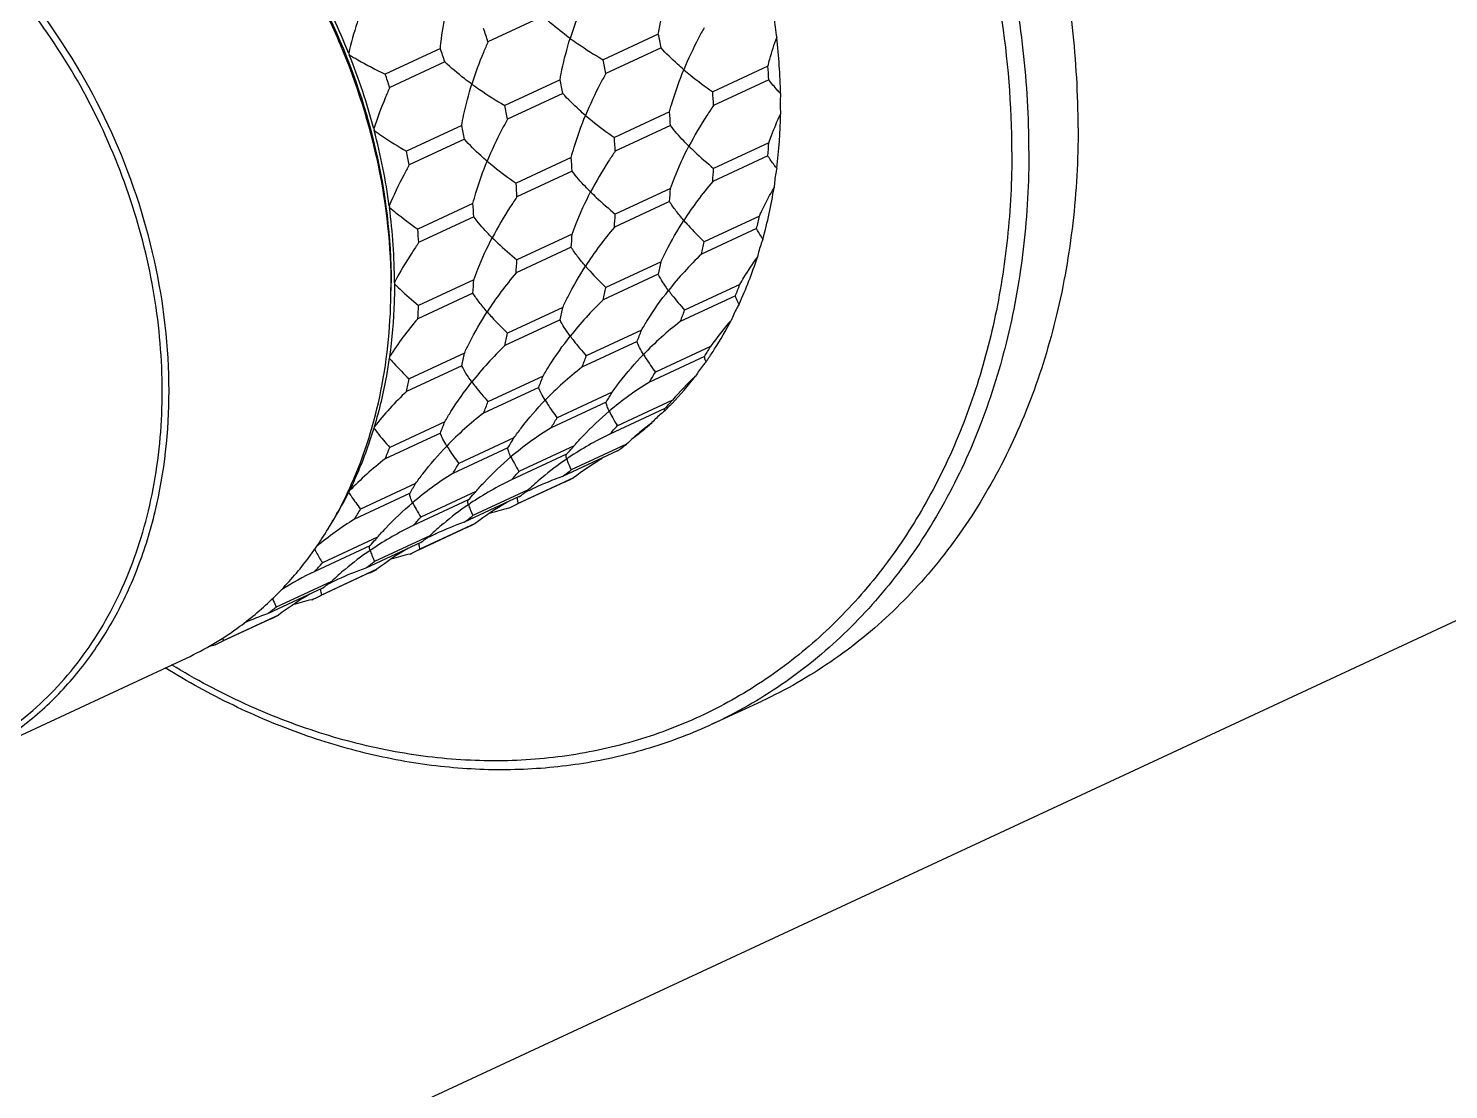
# Model space of a CAD drawing. Header units: millimetres. Extents: x 0 to 594, y 0 to 420.
# Drawn here: x 361.7 to 419.7, y 76.7 to 120 of the extents above; entities that cross this region are included whole.
import ezdxf

# ---------------------------------------------------------------- set-up
doc = ezdxf.new("R2010")
doc.units = ezdxf.units.MM
doc.header["$LTSCALE"] = 32.67
doc.layers.add('00_COMPONENTI', color=7, linetype='CONTINUOUS')

msp = doc.modelspace()

# ---------------------------------------------------------------- linework, layer by layer
at = {"layer": '00_COMPONENTI', "color": 7, "linetype": 'Continuous'}
for p, q in [((382.701, 120.477), (380.448, 119.429)), ((387.404, 119.742), (385.151, 118.695)), ((378.504, 119.157), (376.252, 118.109)), ((387.515, 119.185), (385.262, 118.138)), ((378.686, 118.61), (376.433, 117.563)), ((391.878, 118.434), (389.625, 117.387)), ((383.389, 117.876), (381.136, 116.828)), ((391.915, 117.881), (389.662, 116.833)), ((383.5, 117.319), (381.247, 116.271)), ((379.374, 116.009), (377.121, 114.961)), ((387.863, 116.567), (385.61, 115.52)), ((387.9, 116.014), (385.647, 114.966)), ((379.485, 115.452), (377.232, 114.404)), ((391.915, 115.31), (389.662, 114.263)), ((383.848, 114.701), (381.595, 113.653)), ((391.878, 114.774), (389.625, 113.726)), ((383.885, 114.147), (381.632, 113.099)), ((387.9, 113.443), (385.647, 112.396)), ((379.833, 112.834), (377.58, 111.786)), ((387.863, 112.907), (385.61, 111.859)), ((379.87, 112.28), (377.617, 111.233)), ((391.53, 112.314), (389.277, 111.267)), ((364.143, 69.844), (454.62, 111.913)), ((383.885, 111.577), (381.632, 110.529)), ((391.419, 111.808), (389.166, 110.76)), ((383.848, 111.04), (381.595, 109.992)), ((387.515, 110.448), (385.262, 109.4)), ((379.87, 109.71), (377.617, 108.662)), ((387.404, 109.941), (385.151, 108.894)), ((379.833, 109.173), (377.58, 108.126)), ((390.55, 109.056), (388.297, 108.009)), ((390.731, 109.52), (388.478, 108.473)), ((383.5, 108.581), (381.247, 107.533)), ((383.389, 108.074), (381.136, 107.027)), ((386.716, 107.653), (384.463, 106.606)), ((379.485, 106.714), (377.232, 105.666)), ((386.535, 107.189), (384.282, 106.142)), ((389.539, 106.997), (387.286, 105.949)), ((379.374, 106.207), (377.121, 105.16)), ((389.291, 106.587), (387.038, 105.539)), ((382.701, 105.787), (380.448, 104.739)), ((382.52, 105.323), (380.267, 104.275)), ((385.524, 105.13), (383.271, 104.082)), ((385.276, 104.72), (383.023, 103.672)), ((387.675, 104.46), (385.422, 103.413)), ((387.982, 104.806), (385.73, 103.758)), ((387.718, 104.416), (387.712, 104.411)), ((378.686, 103.92), (376.433, 102.872)), ((378.504, 103.456), (376.252, 102.408)), ((381.509, 103.263), (379.256, 102.216)), ((381.261, 102.853), (379.008, 101.806)), ((383.967, 102.939), (381.714, 101.892)), ((385.74, 102.728), (383.487, 101.681)), ((386.1, 103.002), (383.847, 101.954)), ((383.66, 102.593), (381.407, 101.546)), ((383.938, 101.628), (381.686, 100.581)), ((377.246, 100.986), (374.993, 99.939)), ((377.494, 101.396), (375.241, 100.349)), ((379.952, 101.072), (377.699, 100.025)), ((382.085, 101.135), (379.832, 100.087)), ((383.603, 101.466), (381.63, 100.549)), ((379.644, 100.726), (377.392, 99.679)), ((381.725, 100.862), (379.472, 99.814)), ((381.282, 100.387), (381.35, 100.419)), ((379.923, 99.762), (377.67, 98.714)), ((375.937, 99.205), (373.684, 98.158)), ((378.07, 99.268), (375.817, 98.22)), ((379.588, 99.6), (377.615, 98.682)), ((375.629, 98.86), (373.377, 97.812)), ((377.71, 98.995), (375.457, 97.947)), ((377.266, 98.52), (377.335, 98.552)), ((375.573, 97.733), (373.6, 96.815)), ((375.908, 97.895), (373.655, 96.847)), ((373.695, 97.128), (371.442, 96.081)), ((374.055, 97.401), (371.802, 96.354)), ((373.251, 96.654), (373.32, 96.685)), ((371.558, 95.866), (369.585, 94.949)), ((371.893, 96.028), (369.64, 94.981)), ((369.305, 94.818), (369.236, 94.787)), ((359.075, 90.062), (368.137, 94.275)), ((389.619, 91.582), (391.627, 92.515))]:
    msp.add_line(p, q, dxfattribs=at)
for centre, radius, start, end in [((349.856, 108.934), 26.846, 21.92574, 28.7573), ((399.173, 120.954), 7.063, 184.10343, 191.05448), ((354.96, 111.278), 26.76, 17.73507, 18.96817), ((362.293, 114.467), 25.659, 10.59746, 11.86559), ((368.548, 116.861), 23.851, 1.0884, 6.59372), ((379.324, 120.754), 4.904, 201.47476, 202.2336), ((350.133, 109.043), 26.548, 14.91248, 21.79076), ((353.197, 110.458), 26.76, 17.73507, 18.96817), ((360.041, 113.419), 25.659, 10.59746, 11.86559), ((368.008, 116.554), 23.944, 3.17707, 4.50505), ((350.944, 109.411), 26.76, 17.73507, 18.96817), ((358.278, 112.6), 25.659, 10.59746, 11.86559), ((365.755, 115.506), 23.944, 3.17707, 4.50505), ((398.88, 116.898), 6.498, 176.32358, 183.67642), ((356.026, 111.552), 25.659, 10.59746, 11.86559), ((354.263, 110.733), 25.659, 10.59746, 11.86559), ((363.993, 114.687), 23.944, 3.17707, 4.50505), ((370.632, 116.875), 21.766, 353.11348, 358.96257), ((380.447, 117.074), 4.811, 194.43333, 195.19976), ((351.13, 109.312), 25.515, 7.70285, 14.7602), ((361.74, 113.639), 23.944, 3.17707, 4.50505), ((352.01, 109.685), 25.659, 10.59746, 11.86559), ((370.129, 116.55), 21.821, 355.33165, 356.7444), ((359.978, 112.82), 23.944, 3.17707, 4.50505), ((367.876, 115.502), 21.821, 355.33165, 356.7444), ((401.098, 103.954), 15.071, 139.5761, 147.10477), ((357.725, 111.772), 23.944, 3.17707, 4.50505), ((366.114, 114.683), 21.821, 355.33165, 356.7444), ((372.876, 116.576), 19.502, 344.53706, 350.82899), ((381.009, 113.312), 4.63, 187.18811, 187.9698), ((352.768, 109.543), 23.862, 0.15368, 7.52844), ((355.963, 110.953), 23.944, 3.17707, 4.50505), ((363.861, 113.635), 21.821, 355.33165, 356.7444), ((372.393, 116.227), 19.532, 346.92248, 348.44357), ((353.71, 109.906), 23.944, 3.17707, 4.50505), ((362.099, 112.816), 21.821, 355.33165, 356.7444), ((397.083, 102.087), 15.071, 139.5761, 147.10477), ((370.141, 115.18), 19.532, 346.92248, 348.44357), ((359.846, 111.768), 21.821, 355.33165, 356.7444), ((368.378, 114.36), 19.532, 346.92248, 348.44357), ((399.212, 100.268), 14.526, 133.75407, 141.6537), ((374.993, 115.963), 17.296, 335.24531, 342.06089), ((358.084, 110.949), 21.821, 355.33165, 356.7444), ((393.068, 100.22), 15.071, 139.5761, 147.10477), ((381.012, 109.577), 4.382, 179.59819, 180.40182), ((366.126, 113.313), 19.532, 346.92248, 348.44357), ((374.513, 115.591), 17.317, 337.829, 339.47721), ((355.831, 109.902), 21.821, 355.33165, 356.7444), ((364.363, 112.494), 19.532, 346.92248, 348.44357), ((395.197, 98.401), 14.526, 133.75407, 141.6537), ((372.261, 114.544), 17.317, 337.829, 339.47721), ((389.059, 98.348), 15.079, 139.5768, 146.92383), ((396.9, 96.914), 14.04, 127.78991, 136.0247), ((399.952, 99.627), 12.758, 138.66728, 144.71142), ((376.589, 115.214), 15.533, 327.59399, 332.54328), ((362.111, 111.446), 19.532, 346.92248, 348.44357), ((370.498, 113.724), 17.317, 337.829, 339.47721), ((360.348, 110.627), 19.532, 346.92248, 348.44357), ((391.182, 96.534), 14.526, 133.75407, 141.6537), ((376.248, 114.744), 15.384, 327.97619, 329.75971), ((377.136, 114.877), 14.891, 325.70446, 327.56175), ((380.478, 105.973), 4.099, 171.52263, 172.35303), ((392.885, 95.047), 14.04, 127.78991, 136.0247), ((368.245, 112.677), 17.317, 337.829, 339.47721), ((377.298, 114.767), 14.695, 325.10275, 325.70166), ((358.096, 109.579), 19.532, 346.92248, 348.44357), ((366.483, 111.857), 17.317, 337.829, 339.47721), ((373.996, 113.697), 15.384, 327.97619, 329.75971), ((377.9, 114.313), 13.94, 316.21178, 322.27397), ((397.609, 96.448), 12.749, 132.92851, 139.03648), ((387.169, 94.665), 14.529, 133.75432, 141.46507), ((372.233, 112.878), 15.384, 327.97619, 329.75971), ((394.207, 93.942), 13.634, 121.72193, 130.24128), ((364.23, 110.81), 17.317, 337.829, 339.47721), ((378.313, 113.926), 13.374, 314.31092, 314.64793), ((377.519, 113.807), 13.802, 317.37167, 317.69122), ((378.264, 113.975), 13.444, 314.68397, 315.65933), ((377.46, 113.862), 13.883, 317.69202, 318.81436), ((378.211, 114.028), 13.519, 315.65892, 316.17325), ((377.391, 113.921), 13.974, 318.81367, 319.28087), ((362.468, 109.991), 17.317, 337.829, 339.47721), ((388.87, 93.18), 14.04, 127.78991, 136.0247), ((369.98, 111.83), 15.384, 327.97619, 329.75971), ((395.048, 93.434), 13.1, 127.10224, 129.84463), ((378.557, 113.658), 13.013, 308.54876, 311.30046), ((379.448, 102.591), 3.814, 162.82974, 163.68797), ((368.218, 111.011), 15.384, 327.97619, 329.75971), ((390.192, 92.075), 13.634, 121.72193, 130.24128), ((391.171, 91.41), 13.309, 115.59483, 123.88971), ((375.2, 112.821), 13.892, 317.37414, 319.28313), ((394.736, 93.806), 12.615, 129.83794, 133.20255), ((378.645, 113.549), 12.872, 307.09928, 308.54615), ((360.215, 108.943), 17.317, 337.829, 339.47721), ((373.458, 111.983), 13.865, 317.37303, 318.81489), ((373.376, 112.055), 13.974, 318.81367, 319.28087), ((393.222, 94.912), 12.251, 138.84608, 139.06203), ((378.102, 113.181), 12.946, 306.15694, 308.15786), ((384.855, 91.313), 14.039, 127.78976, 135.82917), ((365.965, 109.963), 15.384, 327.97619, 329.75971), ((391.126, 91.45), 13.25, 124.28175, 129.82472), ((391.264, 91.257), 13.488, 123.85264, 124.30023), ((391.733, 91.359), 12.893, 121.09569, 127.19724), ((387.278, 99.451), 3.68, 125.28939, 126.79268), ((386.177, 90.209), 13.634, 121.72193, 130.24128), ((387.156, 89.543), 13.309, 115.59483, 123.88971), ((371.185, 110.954), 13.892, 317.37414, 319.28313), ((390.722, 91.938), 12.617, 129.83299, 133.20228), ((387.822, 89.412), 13.013, 109.45923, 114.95887), ((375.849, 112.134), 12.946, 306.15694, 308.15786), ((378.29, 112.892), 12.601, 294.93664, 296.63031), ((360.722, 107.961), 15.649, 327.59864, 333.77814), ((377.975, 99.5), 3.567, 153.41663, 154.29792), ((364.203, 109.144), 15.384, 327.97619, 329.75971), ((369.443, 110.116), 13.865, 317.37303, 318.81489), ((369.361, 110.188), 13.974, 318.81367, 319.28087), ((374.087, 111.314), 12.946, 306.15694, 308.15786), ((387.966, 89.092), 13.363, 116.32209, 116.87158), ((387.958, 89.108), 13.345, 115.34007, 116.32219), ((387.945, 89.136), 13.314, 114.93702, 115.34), ((361.95, 108.096), 15.384, 327.97619, 329.75971), ((387.111, 89.583), 13.25, 124.28175, 129.82472), ((387.249, 89.39), 13.488, 123.85264, 124.30023), ((387.745, 89.453), 12.941, 120.30314, 127.18948), ((384.224, 87.996), 12.736, 103.35714, 106.99607), ((376.038, 111.845), 12.601, 294.93664, 296.63031), ((382.157, 88.349), 13.625, 121.72056, 129.71333), ((367.17, 109.087), 13.892, 317.37414, 319.28313), ((386.707, 90.071), 12.617, 129.83299, 133.20228), ((383.807, 87.545), 13.013, 109.45923, 114.95887), ((371.834, 110.267), 12.946, 306.15694, 308.15786), ((374.275, 111.025), 12.601, 294.93664, 296.63031), ((383.141, 87.676), 13.309, 115.59483, 123.88971), ((365.346, 108.321), 13.974, 318.81367, 319.28087), ((370.072, 109.447), 12.946, 306.15694, 308.15786), ((383.951, 87.225), 13.363, 116.32209, 116.87158), ((383.943, 87.241), 13.345, 115.34007, 116.32219), ((383.93, 87.269), 13.314, 114.93702, 115.34), ((383.096, 87.717), 13.25, 124.28175, 129.82472), ((365.428, 108.249), 13.865, 317.37303, 318.81489), ((383.234, 87.523), 13.488, 123.85264, 124.30023), ((383.73, 87.586), 12.941, 120.30314, 127.18948), ((372.023, 109.978), 12.601, 294.93664, 296.63031), ((363.155, 107.22), 13.892, 317.37414, 319.28313), ((367.819, 108.4), 12.946, 306.15694, 308.15786), ((380.209, 86.129), 12.736, 103.35714, 106.99607), ((379.105, 85.851), 13.262, 115.58871, 122.39658), ((379.928, 85.374), 13.345, 115.34007, 116.32219), ((382.692, 88.204), 12.617, 129.83299, 133.20228), ((379.914, 85.403), 13.314, 114.93702, 115.34), ((379.792, 85.678), 13.013, 109.45923, 114.95887), ((370.26, 109.159), 12.601, 294.93664, 296.63031), ((379.715, 85.719), 12.941, 120.30314, 127.18948), ((366.057, 107.581), 12.946, 306.15694, 308.15786), ((379.936, 85.358), 13.363, 116.32209, 116.87158), ((363.804, 106.533), 12.946, 306.15694, 308.15786), ((376.194, 84.262), 12.736, 103.35714, 106.99607), ((368.007, 108.111), 12.601, 294.93664, 296.63031), ((375.757, 83.862), 12.959, 109.45248, 114.00974), ((366.245, 107.292), 12.601, 294.93664, 296.63031), ((362.796, 105.758), 12.664, 294.94382, 306.42746), ((372.126, 82.605), 12.52, 103.34396, 104.34458), ((363.992, 106.244), 12.601, 294.93664, 296.63031)]:
    msp.add_arc(centre, radius, start, end, dxfattribs=at)
at = {"layer": '00_COMPONENTI', "color": 9, "linetype": 'Continuous'}
for centre, radius, start, end in [((354.169, 109.593), 22.322, 359.15488, 359.49293), ((354.077, 109.594), 22.414, 359.49305, 0.0002)]:
    msp.add_arc(centre, radius, start, end, dxfattribs=at)
at = {"layer": '00_COMPONENTI', "color": 7, "linetype": 'Continuous'}
for points, knots in [([(404.547, 115.916), (404.547, 117.284), (404.387, 120.049), (403.693, 124.179), (402.554, 128.269), (400.989, 132.251), (399.026, 136.056), (396.699, 139.617), (394.047, 142.875), (391.115, 145.773), (388.461, 147.861), (386.245, 149.302), (384.559, 150.255), (382.844, 151.087), (381.107, 151.791), (379.356, 152.366), (377.598, 152.809), (375.842, 153.118), (374.094, 153.291), (372.362, 153.327), (370.655, 153.227), (368.979, 152.991), (367.341, 152.619), (365.75, 152.114), (364.724, 151.689), (364.222, 151.455)], [0, 0, 0, 0, 0.065437, 0.132232, 0.199987, 0.268259, 0.336576, 0.404468, 0.471481, 0.537209, 0.601313, 0.632689, 0.663574, 0.693955, 0.723828, 0.753197, 0.782074, 0.810483, 0.838455, 0.866032, 0.893263, 0.920209, 0.946932, 0.973504, 1, 1, 1, 1]), ([(352.379, 133.078), (353.034, 133.26), (354.388, 133.522), (356.478, 133.599), (358.608, 133.363), (360.746, 132.819), (362.86, 131.976), (365.638, 130.452), (368.866, 127.865), (371.545, 124.613), (373.323, 121.679), (374.822, 118.563), (376.114, 114.473), (376.485, 111.07), (376.485, 109.396)], [0, 0, 0, 0, 0.053102, 0.107226, 0.162764, 0.219996, 0.279081, 0.340052, 0.467055, 0.599494, 0.666986, 0.734745, 0.869244, 1, 1, 1, 1]), ([(367.423, 105.183), (367.423, 106.966), (367.001, 110.593), (365.25, 115.796), (362.487, 120.552), (358.893, 124.54), (355.333, 127.044), (352.311, 128.395), (350.037, 129.058), (347.764, 129.375), (345.531, 129.337), (343.377, 128.944), (342.016, 128.448), (341.367, 128.146)], [0, 0, 0, 0, 0.132201, 0.268218, 0.404417, 0.537131, 0.663398, 0.723695, 0.781978, 0.83839, 0.893224, 0.946913, 1, 1, 1, 1]), ([(367.144, 105.167), (367.144, 106.473), (366.916, 109.125), (365.944, 113.024), (364.375, 116.774), (362.267, 120.232), (359.698, 123.27), (356.763, 125.773), (353.567, 127.647), (350.229, 128.816), (347.398, 129.162), (345.209, 129.037), (343.628, 128.752), (342.109, 128.276), (340.667, 127.614), (339.317, 126.773), (338.072, 125.761), (336.943, 124.588), (335.593, 122.807), (334.536, 120.762), (333.79, 118.544), (333.236, 116.149), (333.073, 114.281), (333.068, 113.025)], [0, 0, 0, 0, 0.067509, 0.136796, 0.20689, 0.276724, 0.345261, 0.411609, 0.475136, 0.535585, 0.59316, 0.621121, 0.648667, 0.675952, 0.703143, 0.730415, 0.757935, 0.78586, 0.814322, 0.873165, 0.903752, 0.935111, 1, 1, 1, 1]), ([(384.463, 121.296), (384.399, 121.152), (384.156, 120.586), (383.943, 120.006), (383.805, 119.568)], [0, 0, 0, 0, 0.255286, 1, 1, 1, 1]), ([(387.404, 119.742), (387.428, 119.882), (387.536, 120.453), (387.687, 121.016), (387.82, 121.435)], [0, 0, 0, 0, 0.244177, 1, 1, 1, 1]), ([(378.504, 119.157), (378.516, 119.29), (378.575, 119.837), (378.674, 120.379), (378.766, 120.786)], [0, 0, 0, 0, 0.242506, 1, 1, 1, 1]), ([(375.241, 120.63), (375.193, 120.489), (375.012, 119.938), (374.857, 119.379), (374.76, 118.959)], [0, 0, 0, 0, 0.256521, 1, 1, 1, 1]), ([(383.805, 119.568), (383.703, 119.641), (383.321, 119.926), (382.955, 120.233), (382.701, 120.477)], [0, 0, 0, 0, 0.2617, 1, 1, 1, 1]), ([(383.389, 117.876), (383.413, 118.016), (383.521, 118.587), (383.672, 119.149), (383.805, 119.568)], [0, 0, 0, 0, 0.244177, 1, 1, 1, 1]), ([(383.805, 119.568), (383.909, 119.493), (384.347, 119.185), (384.8, 118.901), (385.151, 118.695)], [0, 0, 0, 0, 0.239952, 1, 1, 1, 1]), ([(389.277, 120.005), (389.198, 119.864), (388.895, 119.306), (388.625, 118.73), (388.444, 118.292)], [0, 0, 0, 0, 0.254108, 1, 1, 1, 1]), ([(391.878, 118.434), (391.903, 118.532), (392.01, 118.925), (392.136, 119.312), (392.242, 119.6)], [0, 0, 0, 0, 0.246947, 1, 1, 1, 1]), ([(374.785, 118.899), (374.9, 118.829), (375.378, 118.547), (375.872, 118.291), (376.252, 118.109)], [0, 0, 0, 0, 0.242095, 1, 1, 1, 1]), ([(380.448, 119.429), (380.384, 119.286), (380.141, 118.719), (379.928, 118.139), (379.789, 117.701)], [0, 0, 0, 0, 0.255286, 1, 1, 1, 1]), ([(388.444, 118.292), (388.357, 118.365), (388.033, 118.648), (387.725, 118.949), (387.515, 119.185)], [0, 0, 0, 0, 0.26469, 1, 1, 1, 1]), ([(379.789, 117.701), (379.688, 117.774), (379.306, 118.059), (378.94, 118.367), (378.686, 118.61)], [0, 0, 0, 0, 0.2617, 1, 1, 1, 1]), ([(385.262, 118.138), (385.183, 117.997), (384.88, 117.439), (384.61, 116.863), (384.429, 116.425)], [0, 0, 0, 0, 0.254108, 1, 1, 1, 1]), ([(387.863, 116.567), (387.9, 116.712), (388.063, 117.296), (388.269, 117.869), (388.444, 118.292)], [0, 0, 0, 0, 0.245568, 1, 1, 1, 1]), ([(388.444, 118.292), (388.534, 118.216), (388.917, 117.9), (389.316, 117.604), (389.625, 117.387)], [0, 0, 0, 0, 0.23763, 1, 1, 1, 1]), ([(392.395, 117.315), (392.35, 117.362), (392.183, 117.544), (392.024, 117.735), (391.915, 117.881)], [0, 0, 0, 0, 0.263023, 1, 1, 1, 1]), ([(376.433, 117.563), (376.371, 117.422), (376.133, 116.869), (375.924, 116.303), (375.787, 115.875)], [0, 0, 0, 0, 0.255152, 1, 1, 1, 1]), ([(379.374, 116.009), (379.398, 116.149), (379.506, 116.72), (379.657, 117.282), (379.789, 117.701)], [0, 0, 0, 0, 0.244177, 1, 1, 1, 1]), ([(379.789, 117.701), (379.894, 117.626), (380.331, 117.318), (380.785, 117.034), (381.136, 116.828)], [0, 0, 0, 0, 0.239952, 1, 1, 1, 1]), ([(384.429, 116.425), (384.342, 116.499), (384.018, 116.781), (383.71, 117.082), (383.5, 117.319)], [0, 0, 0, 0, 0.26469, 1, 1, 1, 1]), ([(389.662, 116.833), (389.569, 116.698), (389.207, 116.159), (388.878, 115.597), (388.653, 115.167)], [0, 0, 0, 0, 0.253132, 1, 1, 1, 1]), ([(381.247, 116.271), (381.168, 116.13), (380.865, 115.572), (380.595, 114.996), (380.414, 114.558)], [0, 0, 0, 0, 0.254108, 1, 1, 1, 1]), ([(383.848, 114.701), (383.885, 114.845), (384.048, 115.43), (384.254, 116.002), (384.429, 116.425)], [0, 0, 0, 0, 0.245568, 1, 1, 1, 1]), ([(384.429, 116.425), (384.519, 116.349), (384.902, 116.033), (385.3, 115.737), (385.61, 115.52)], [0, 0, 0, 0, 0.23763, 1, 1, 1, 1]), ([(388.653, 115.167), (388.581, 115.239), (388.316, 115.508), (388.066, 115.793), (387.9, 116.014)], [0, 0, 0, 0, 0.268551, 1, 1, 1, 1]), ([(391.915, 115.31), (391.95, 115.409), (392.095, 115.805), (392.261, 116.194), (392.395, 116.481)], [0, 0, 0, 0, 0.247747, 1, 1, 1, 1]), ([(375.804, 115.813), (375.906, 115.74), (376.335, 115.44), (376.778, 115.162), (377.121, 114.961)], [0, 0, 0, 0, 0.240206, 1, 1, 1, 1]), ([(380.414, 114.558), (380.327, 114.632), (380.003, 114.914), (379.694, 115.215), (379.485, 115.452)], [0, 0, 0, 0, 0.26469, 1, 1, 1, 1]), ([(404.547, 115.916), (404.547, 114.615), (404.406, 112.049), (403.754, 108.311), (402.675, 104.794), (401.422, 102.076), (400.223, 100.076), (399.239, 98.678), (398.165, 97.377), (397.008, 96.178), (395.771, 95.086), (394.46, 94.105), (393.08, 93.24), (392.117, 92.743), (391.627, 92.515)], [0, 0, 0, 0, 0.138259, 0.272489, 0.40245, 0.528174, 0.589579, 0.650074, 0.709747, 0.768704, 0.827067, 0.884972, 0.942565, 1, 1, 1, 1]), ([(385.647, 114.966), (385.554, 114.831), (385.192, 114.292), (384.863, 113.731), (384.638, 113.301)], [0, 0, 0, 0, 0.253132, 1, 1, 1, 1]), ([(387.9, 113.443), (387.951, 113.59), (388.171, 114.177), (388.435, 114.748), (388.653, 115.167)], [0, 0, 0, 0, 0.246723, 1, 1, 1, 1]), ([(388.653, 115.167), (388.729, 115.093), (389.055, 114.78), (389.396, 114.483), (389.662, 114.263)], [0, 0, 0, 0, 0.234792, 1, 1, 1, 1]), ([(377.232, 114.404), (377.155, 114.267), (376.859, 113.722), (376.594, 113.16), (376.416, 112.732)], [0, 0, 0, 0, 0.254004, 1, 1, 1, 1]), ([(379.833, 112.834), (379.87, 112.978), (380.033, 113.563), (380.239, 114.135), (380.414, 114.558)], [0, 0, 0, 0, 0.245568, 1, 1, 1, 1]), ([(380.414, 114.558), (380.504, 114.482), (380.887, 114.166), (381.285, 113.87), (381.595, 113.653)], [0, 0, 0, 0, 0.23763, 1, 1, 1, 1]), ([(392.242, 114.265), (392.207, 114.309), (392.079, 114.473), (391.958, 114.644), (391.878, 114.774)], [0, 0, 0, 0, 0.266819, 1, 1, 1, 1]), ([(392.242, 114.265), (392.228, 114.201), (392.176, 113.937), (392.143, 113.67), (392.129, 113.468)], [0, 0, 0, 0, 0.24678, 1, 1, 1, 1]), ([(384.638, 113.301), (384.566, 113.372), (384.301, 113.641), (384.051, 113.926), (383.885, 114.147)], [0, 0, 0, 0, 0.268551, 1, 1, 1, 1]), ([(381.632, 113.099), (381.539, 112.964), (381.177, 112.425), (380.848, 111.864), (380.623, 111.434)], [0, 0, 0, 0, 0.253132, 1, 1, 1, 1]), ([(383.885, 111.577), (383.936, 111.723), (384.156, 112.311), (384.42, 112.882), (384.638, 113.301)], [0, 0, 0, 0, 0.246723, 1, 1, 1, 1]), ([(384.638, 113.301), (384.714, 113.226), (385.04, 112.913), (385.381, 112.617), (385.647, 112.396)], [0, 0, 0, 0, 0.234792, 1, 1, 1, 1]), ([(391.53, 112.314), (391.574, 112.412), (391.759, 112.804), (391.964, 113.187), (392.129, 113.468)], [0, 0, 0, 0, 0.248402, 1, 1, 1, 1]), ([(333.068, 112.935), (333.068, 111.626), (333.297, 108.971), (334.272, 105.066), (335.845, 101.312), (337.959, 97.85), (340.534, 94.811), (343.476, 92.309), (346.678, 90.439), (350.022, 89.276), (352.857, 88.938), (355.048, 89.07), (356.63, 89.361), (358.148, 89.843), (359.589, 90.512), (360.939, 91.36), (362.182, 92.379), (363.308, 93.559), (364.653, 95.35), (365.704, 97.405), (366.443, 99.631), (366.989, 102.034), (367.144, 103.908), (367.144, 105.167)], [0, 0, 0, 0, 0.067504, 0.136788, 0.206877, 0.276701, 0.34522, 0.411541, 0.475034, 0.535444, 0.592981, 0.620927, 0.648461, 0.675739, 0.702927, 0.730202, 0.757732, 0.785671, 0.814153, 0.873048, 0.903664, 0.935054, 1, 1, 1, 1]), ([(376.424, 112.67), (376.512, 112.595), (376.887, 112.288), (377.277, 111.999), (377.58, 111.786)], [0, 0, 0, 0, 0.237945, 1, 1, 1, 1]), ([(388.444, 112.139), (388.332, 112.268), (388.127, 112.516), (387.942, 112.779), (387.863, 112.907)], [0, 0, 0, 0, 0.531649, 1, 1, 1, 1]), ([(380.623, 111.434), (380.551, 111.505), (380.286, 111.774), (380.036, 112.059), (379.87, 112.28)], [0, 0, 0, 0, 0.268551, 1, 1, 1, 1]), ([(387.515, 110.448), (387.581, 110.593), (387.859, 111.173), (388.181, 111.732), (388.444, 112.139)], [0, 0, 0, 0, 0.247669, 1, 1, 1, 1]), ([(388.444, 112.139), (388.505, 112.068), (388.773, 111.769), (389.055, 111.482), (389.277, 111.267)], [0, 0, 0, 0, 0.231216, 1, 1, 1, 1]), ([(379.87, 109.71), (379.921, 109.856), (380.141, 110.444), (380.405, 111.015), (380.623, 111.434)], [0, 0, 0, 0, 0.246723, 1, 1, 1, 1]), ([(380.623, 111.434), (380.699, 111.359), (381.025, 111.046), (381.366, 110.75), (381.632, 110.529)], [0, 0, 0, 0, 0.234792, 1, 1, 1, 1]), ([(391.672, 111.377), (391.647, 111.415), (391.555, 111.554), (391.472, 111.699), (391.419, 111.808)], [0, 0, 0, 0, 0.27243, 1, 1, 1, 1]), ([(391.672, 111.377), (391.649, 111.317), (391.561, 111.075), (391.491, 110.825), (391.449, 110.635)], [0, 0, 0, 0, 0.246534, 1, 1, 1, 1]), ([(377.617, 111.233), (377.526, 111.101), (377.172, 110.574), (376.85, 110.027), (376.63, 109.607)], [0, 0, 0, 0, 0.253053, 1, 1, 1, 1]), ([(384.429, 110.272), (384.317, 110.401), (384.112, 110.649), (383.927, 110.912), (383.848, 111.04)], [0, 0, 0, 0, 0.531649, 1, 1, 1, 1]), ([(383.5, 108.581), (383.566, 108.726), (383.844, 109.306), (384.166, 109.865), (384.429, 110.272)], [0, 0, 0, 0, 0.247669, 1, 1, 1, 1]), ([(384.429, 110.272), (384.49, 110.202), (384.758, 109.902), (385.04, 109.616), (385.262, 109.4)], [0, 0, 0, 0, 0.231216, 1, 1, 1, 1]), ([(390.731, 109.52), (390.786, 109.616), (391.01, 109.997), (391.255, 110.365), (391.449, 110.635)], [0, 0, 0, 0, 0.248929, 1, 1, 1, 1]), ([(387.82, 109.28), (387.736, 109.394), (387.586, 109.607), (387.456, 109.833), (387.404, 109.941)], [0, 0, 0, 0, 0.541708, 1, 1, 1, 1]), ([(370.316, 95.569), (370.8, 95.925), (371.727, 96.714), (372.956, 98.087), (374.022, 99.642), (375.221, 101.961), (376.232, 105.228), (376.485, 107.985), (376.485, 109.396)], [0, 0, 0, 0, 0.114925, 0.231886, 0.351533, 0.474352, 0.730143, 1, 1, 1, 1]), ([(376.63, 109.546), (376.629, 109.295), (376.611, 108.303), (376.527, 107.311), (376.424, 106.577)], [0, 0, 0, 0, 0.253165, 1, 1, 1, 1]), ([(376.63, 109.546), (376.704, 109.473), (377.023, 109.168), (377.357, 108.878), (377.617, 108.662)], [0, 0, 0, 0, 0.235183, 1, 1, 1, 1]), ([(380.414, 108.405), (380.302, 108.534), (380.097, 108.782), (379.912, 109.045), (379.833, 109.173)], [0, 0, 0, 0, 0.531649, 1, 1, 1, 1]), ([(386.716, 107.653), (386.797, 107.795), (387.134, 108.357), (387.514, 108.894), (387.82, 109.28)], [0, 0, 0, 0, 0.248432, 1, 1, 1, 1]), ([(387.82, 109.28), (387.866, 109.217), (388.077, 108.941), (388.301, 108.675), (388.478, 108.473)], [0, 0, 0, 0, 0.226507, 1, 1, 1, 1]), ([(390.7, 108.72), (390.684, 108.75), (390.627, 108.859), (390.576, 108.972), (390.55, 109.056)], [0, 0, 0, 0, 0.281722, 1, 1, 1, 1]), ([(390.7, 108.72), (390.669, 108.667), (390.546, 108.452), (390.442, 108.226), (390.373, 108.052)], [0, 0, 0, 0, 0.246635, 1, 1, 1, 1]), ([(379.485, 106.714), (379.551, 106.859), (379.829, 107.439), (380.151, 107.998), (380.414, 108.405)], [0, 0, 0, 0, 0.247669, 1, 1, 1, 1]), ([(380.414, 108.405), (380.475, 108.335), (380.743, 108.035), (381.025, 107.749), (381.247, 107.533)], [0, 0, 0, 0, 0.231216, 1, 1, 1, 1]), ([(383.805, 107.413), (383.721, 107.527), (383.571, 107.74), (383.441, 107.967), (383.389, 108.074)], [0, 0, 0, 0, 0.541708, 1, 1, 1, 1]), ([(382.701, 105.787), (382.782, 105.928), (383.119, 106.49), (383.499, 107.027), (383.805, 107.413)], [0, 0, 0, 0, 0.248432, 1, 1, 1, 1]), ([(383.805, 107.413), (383.851, 107.35), (384.062, 107.074), (384.286, 106.808), (384.463, 106.606)], [0, 0, 0, 0, 0.226507, 1, 1, 1, 1]), ([(386.796, 106.662), (386.739, 106.756), (386.641, 106.926), (386.561, 107.107), (386.535, 107.189)], [0, 0, 0, 0, 0.55784, 1, 1, 1, 1]), ([(376.416, 106.519), (376.381, 106.278), (376.229, 105.334), (376.008, 104.401), (375.804, 103.717)], [0, 0, 0, 0, 0.253637, 1, 1, 1, 1]), ([(376.416, 106.519), (376.476, 106.45), (376.738, 106.157), (377.015, 105.877), (377.232, 105.666)], [0, 0, 0, 0, 0.231705, 1, 1, 1, 1]), ([(379.789, 105.546), (379.706, 105.66), (379.556, 105.874), (379.426, 106.1), (379.374, 106.207)], [0, 0, 0, 0, 0.541708, 1, 1, 1, 1]), ([(385.524, 105.13), (385.619, 105.265), (386.014, 105.8), (386.45, 106.303), (386.796, 106.662)], [0, 0, 0, 0, 0.249031, 1, 1, 1, 1]), ([(386.796, 106.662), (386.83, 106.608), (386.985, 106.365), (387.152, 106.13), (387.286, 105.949)], [0, 0, 0, 0, 0.219906, 1, 1, 1, 1]), ([(389.351, 106.36), (389.312, 106.316), (389.158, 106.133), (389.02, 105.936), (388.926, 105.783)], [0, 0, 0, 0, 0.247161, 1, 1, 1, 1]), ([(389.351, 106.36), (389.334, 106.401), (389.308, 106.475), (389.292, 106.553), (389.291, 106.587)], [0, 0, 0, 0, 0.565616, 1, 1, 1, 1]), ([(359.075, 90.062), (359.708, 90.356), (360.935, 91.057), (362.589, 92.405), (364.035, 94.031), (365.25, 95.905), (366.213, 97.996), (367.157, 101.069), (367.423, 103.529), (367.423, 105.183)], [0, 0, 0, 0, 0.115026, 0.231296, 0.349936, 0.471855, 0.597685, 0.727754, 1, 1, 1, 1]), ([(378.686, 103.92), (378.767, 104.061), (379.104, 104.624), (379.484, 105.16), (379.789, 105.546)], [0, 0, 0, 0, 0.248432, 1, 1, 1, 1]), ([(379.789, 105.546), (379.836, 105.483), (380.047, 105.207), (380.271, 104.941), (380.448, 104.739)], [0, 0, 0, 0, 0.226507, 1, 1, 1, 1]), ([(382.781, 104.795), (382.724, 104.889), (382.626, 105.059), (382.546, 105.24), (382.52, 105.323)], [0, 0, 0, 0, 0.55784, 1, 1, 1, 1]), ([(381.509, 103.263), (381.604, 103.398), (381.999, 103.933), (382.435, 104.436), (382.781, 104.795)], [0, 0, 0, 0, 0.249031, 1, 1, 1, 1]), ([(382.781, 104.795), (382.815, 104.741), (382.97, 104.498), (383.137, 104.263), (383.271, 104.082)], [0, 0, 0, 0, 0.219906, 1, 1, 1, 1]), ([(385.399, 104.349), (385.366, 104.419), (385.314, 104.538), (385.278, 104.666), (385.276, 104.72)], [0, 0, 0, 0, 0.588102, 1, 1, 1, 1]), ([(387.656, 104.355), (387.653, 104.376), (387.649, 104.409), (387.659, 104.444), (387.668, 104.454)], [0, 0, 0, 0, 0.597736, 1, 1, 1, 1]), ([(383.998, 102.974), (384.105, 103.097), (384.546, 103.581), (385.024, 104.032), (385.399, 104.349)], [0, 0, 0, 0, 0.2495, 1, 1, 1, 1]), ([(385.399, 104.349), (385.443, 104.259), (385.55, 104.06), (385.665, 103.865), (385.73, 103.758)], [0, 0, 0, 0, 0.446068, 1, 1, 1, 1]), ([(387.656, 104.355), (387.61, 104.32), (387.429, 104.175), (387.262, 104.012), (387.145, 103.883)], [0, 0, 0, 0, 0.248126, 1, 1, 1, 1]), ([(375.787, 103.662), (375.72, 103.439), (375.437, 102.565), (375.086, 101.712), (374.785, 101.096)], [0, 0, 0, 0, 0.253813, 1, 1, 1, 1]), ([(375.787, 103.662), (375.834, 103.6), (376.04, 103.33), (376.26, 103.07), (376.433, 102.872)], [0, 0, 0, 0, 0.22713, 1, 1, 1, 1]), ([(378.766, 102.929), (378.709, 103.022), (378.611, 103.192), (378.531, 103.373), (378.504, 103.456)], [0, 0, 0, 0, 0.55784, 1, 1, 1, 1]), ([(377.494, 101.396), (377.589, 101.531), (377.984, 102.066), (378.42, 102.569), (378.766, 102.929)], [0, 0, 0, 0, 0.249031, 1, 1, 1, 1]), ([(378.766, 102.929), (378.799, 102.875), (378.955, 102.631), (379.122, 102.397), (379.256, 102.216)], [0, 0, 0, 0, 0.219906, 1, 1, 1, 1]), ([(381.384, 102.483), (381.351, 102.552), (381.298, 102.671), (381.263, 102.799), (381.261, 102.853)], [0, 0, 0, 0, 0.588102, 1, 1, 1, 1]), ([(379.952, 101.072), (380.062, 101.198), (380.511, 101.696), (381, 102.158), (381.384, 102.483)], [0, 0, 0, 0, 0.249491, 1, 1, 1, 1]), ([(381.384, 102.483), (381.428, 102.392), (381.535, 102.193), (381.65, 101.998), (381.714, 101.892)], [0, 0, 0, 0, 0.446068, 1, 1, 1, 1]), ([(383.663, 102.399), (383.656, 102.421), (383.645, 102.461), (383.635, 102.523), (383.637, 102.571), (383.653, 102.588)], [0, 0, 0, 0, 0.359022, 0.640466, 1, 1, 1, 1]), ([(383.663, 102.399), (383.683, 102.334), (383.742, 102.184), (383.808, 102.038), (383.847, 101.954)], [0, 0, 0, 0, 0.42181, 1, 1, 1, 1]), ([(374.76, 101.047), (374.793, 100.994), (374.946, 100.756), (375.11, 100.526), (375.241, 100.349)], [0, 0, 0, 0, 0.220723, 1, 1, 1, 1]), ([(377.369, 100.616), (377.336, 100.685), (377.283, 100.804), (377.248, 100.932), (377.246, 100.986)], [0, 0, 0, 0, 0.588102, 1, 1, 1, 1]), ([(375.937, 99.205), (376.047, 99.332), (376.496, 99.829), (376.985, 100.291), (377.369, 100.616)], [0, 0, 0, 0, 0.249491, 1, 1, 1, 1]), ([(377.369, 100.616), (377.413, 100.525), (377.52, 100.326), (377.635, 100.132), (377.699, 100.025)], [0, 0, 0, 0, 0.446068, 1, 1, 1, 1]), ([(379.648, 100.532), (379.641, 100.554), (379.63, 100.594), (379.62, 100.656), (379.622, 100.704), (379.638, 100.721)], [0, 0, 0, 0, 0.359022, 0.640466, 1, 1, 1, 1]), ([(379.648, 100.532), (379.668, 100.467), (379.727, 100.317), (379.793, 100.171), (379.832, 100.087)], [0, 0, 0, 0, 0.42181, 1, 1, 1, 1]), ([(381.63, 100.818), (381.631, 100.81), (381.636, 100.771), (381.645, 100.733), (381.652, 100.702)], [0, 0, 0, 0, 0.20442, 1, 1, 1, 1]), ([(381.652, 100.702), (381.654, 100.693), (381.665, 100.653), (381.676, 100.612), (381.686, 100.581)], [0, 0, 0, 0, 0.225035, 1, 1, 1, 1]), ([(373.371, 98.714), (373.391, 98.674), (373.489, 98.485), (373.598, 98.301), (373.684, 98.158)], [0, 0, 0, 0, 0.213099, 1, 1, 1, 1]), ([(375.633, 98.665), (375.626, 98.687), (375.615, 98.727), (375.605, 98.789), (375.607, 98.837), (375.623, 98.854)], [0, 0, 0, 0, 0.359022, 0.640466, 1, 1, 1, 1]), ([(375.633, 98.665), (375.653, 98.6), (375.712, 98.451), (375.778, 98.304), (375.817, 98.22)], [0, 0, 0, 0, 0.42181, 1, 1, 1, 1]), ([(377.615, 98.951), (377.616, 98.943), (377.621, 98.904), (377.63, 98.866), (377.637, 98.836)], [0, 0, 0, 0, 0.20442, 1, 1, 1, 1]), ([(377.637, 98.836), (377.639, 98.826), (377.65, 98.786), (377.661, 98.745), (377.67, 98.714)], [0, 0, 0, 0, 0.225035, 1, 1, 1, 1]), ([(373.6, 97.084), (373.601, 97.076), (373.606, 97.037), (373.614, 96.999), (373.622, 96.969)], [0, 0, 0, 0, 0.20442, 1, 1, 1, 1]), ([(373.622, 96.969), (373.624, 96.96), (373.635, 96.919), (373.646, 96.879), (373.655, 96.847)], [0, 0, 0, 0, 0.225035, 1, 1, 1, 1]), ([(371.651, 96.702), (371.661, 96.677), (371.707, 96.559), (371.76, 96.444), (371.802, 96.354)], [0, 0, 0, 0, 0.210576, 1, 1, 1, 1]), ([(369.61, 95.088), (369.613, 95.08), (369.622, 95.044), (369.632, 95.008), (369.64, 94.981)], [0, 0, 0, 0, 0.22857, 1, 1, 1, 1]), ([(389.619, 91.582), (389.204, 91.388), (388.357, 91.03), (387.052, 90.582), (385.714, 90.225), (384.347, 89.958), (382.956, 89.784), (381.066, 89.674), (378.657, 89.772), (376.253, 90.175), (374.335, 90.675), (372.398, 91.3), (370.001, 92.306), (368.169, 93.315), (367.268, 93.871)], [0, 0, 0, 0, 0.058754, 0.117615, 0.17669, 0.236079, 0.295881, 0.356185, 0.478561, 0.603824, 0.667694, 0.732417, 0.864444, 1, 1, 1, 1])]:
    msp.add_open_spline(points, degree=3, knots=knots, dxfattribs=at)
at = {"layer": '00_COMPONENTI', "color": 9, "linetype": 'Continuous'}
for points, knots in [([(402.539, 114.983), (402.539, 116.35), (402.38, 119.116), (401.685, 123.245), (400.546, 127.336), (398.982, 131.318), (397.019, 135.122), (394.691, 138.684), (392.039, 141.942), (389.108, 144.839), (386.453, 146.928), (384.238, 148.368), (382.552, 149.322), (380.836, 150.153), (379.099, 150.858), (377.348, 151.433), (375.591, 151.875), (373.834, 152.184), (372.086, 152.357), (370.355, 152.394), (368.647, 152.294), (366.971, 152.057), (365.334, 151.686), (363.743, 151.18), (362.717, 150.755), (362.214, 150.522)], [0, 0, 0, 0, 0.065437, 0.132232, 0.199987, 0.268259, 0.336576, 0.404468, 0.471481, 0.537209, 0.601313, 0.632689, 0.663574, 0.693955, 0.723828, 0.753197, 0.782074, 0.810483, 0.838455, 0.866032, 0.893263, 0.920209, 0.946932, 0.973504, 1, 1, 1, 1]), ([(401.843, 114.943), (401.843, 116.842), (401.609, 119.717), (400.869, 123.496), (399.833, 127.281), (398.381, 130.961), (396.548, 134.456), (394.993, 136.963), (393.272, 139.334), (390.796, 142.261), (388.035, 144.862), (385.042, 147.058), (382.735, 148.468), (380.366, 149.641), (377.956, 150.569), (375.525, 151.242), (373.093, 151.655), (370.682, 151.803), (368.312, 151.686), (366.005, 151.302), (363.779, 150.657), (361.656, 149.754), (359.654, 148.603), (357.79, 147.212), (356.08, 145.596), (354.54, 143.767), (353.182, 141.743), (352.018, 139.541), (351.058, 137.18), (350.309, 134.68), (349.958, 132.955), (349.819, 132.077)], [0, 0, 0, 0, 0.067578, 0.102093, 0.136939, 0.207122, 0.242267, 0.277271, 0.312018, 0.346397, 0.413611, 0.446335, 0.478371, 0.509686, 0.540266, 0.570125, 0.599303, 0.627867, 0.655909, 0.683546, 0.710914, 0.738161, 0.765442, 0.792912, 0.820714, 0.848975, 0.877802, 0.907277, 0.937454, 0.968361, 1, 1, 1, 1]), ([(367.135, 129.197), (368.563, 128.047), (371.183, 125.346), (374.145, 120.523), (376.033, 115.18), (376.49, 111.435), (376.49, 109.594)], [0, 0, 0, 0, 0.245765, 0.499312, 0.753223, 1, 1, 1, 1]), ([(401.843, 114.943), (401.843, 113.77), (401.726, 111.452), (401.275, 108.607), (400.732, 106.42), (400.082, 104.332), (399.061, 101.856), (397.75, 99.563), (396.547, 97.886), (395.579, 96.716), (394.541, 95.63), (393.437, 94.632), (392.271, 93.725), (391.047, 92.912), (389.77, 92.197), (388.443, 91.582), (387.072, 91.069), (385.661, 90.659), (384.216, 90.355), (382.74, 90.157), (381.24, 90.066), (379.203, 90.088), (376.615, 90.388), (374.054, 91.036), (372.022, 91.755), (370.499, 92.399), (368.994, 93.142), (368.013, 93.698), (367.527, 93.991)], [0, 0, 0, 0, 0.069863, 0.13788, 0.17117, 0.203963, 0.268044, 0.330252, 0.360735, 0.390842, 0.420617, 0.450112, 0.479382, 0.50849, 0.537498, 0.566474, 0.595484, 0.624595, 0.65387, 0.683371, 0.713154, 0.74327, 0.804638, 0.867786, 0.900098, 0.932904, 0.966206, 1, 1, 1, 1]), ([(402.539, 114.983), (402.539, 113.682), (402.398, 111.116), (401.747, 107.377), (400.667, 103.861), (399.415, 101.142), (398.216, 99.143), (397.231, 97.745), (396.158, 96.444), (395, 95.244), (393.763, 94.152), (392.452, 93.172), (391.072, 92.307), (390.109, 91.809), (389.619, 91.582)], [0, 0, 0, 0, 0.138259, 0.272489, 0.40245, 0.528174, 0.589579, 0.650074, 0.709747, 0.768704, 0.827067, 0.884972, 0.942565, 1, 1, 1, 1])]:
    msp.add_open_spline(points, degree=3, knots=knots, dxfattribs=at)

doc.saveas('drawing.dxf')
